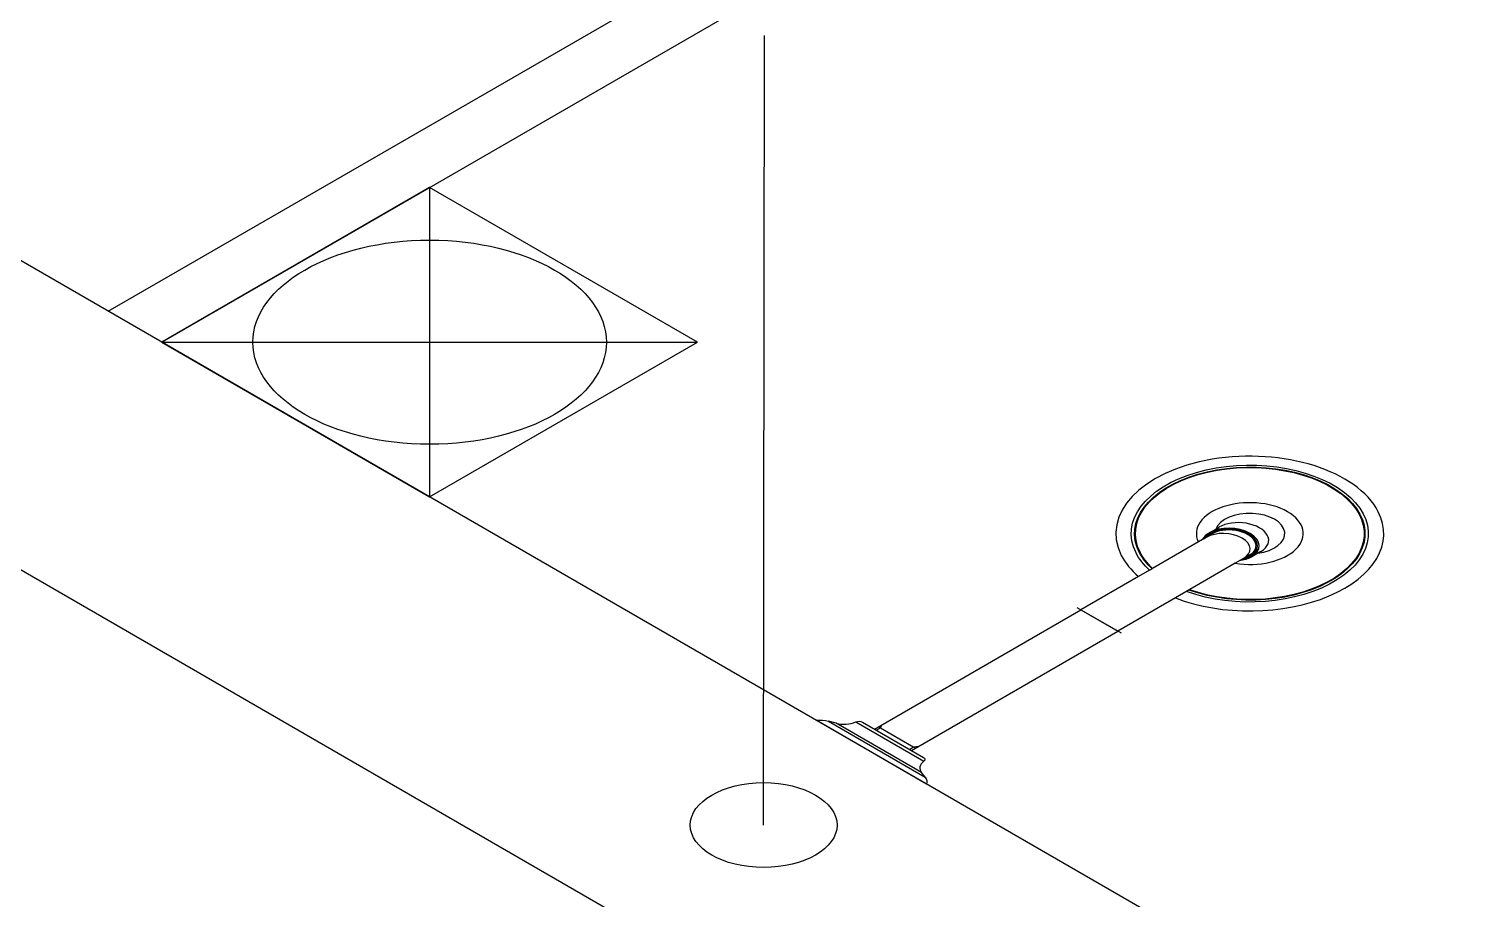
# Model space of a CAD drawing. Header units: millimetres. Extents: x 474.7 to 528.3, y 13.1 to 23.5.
# Drawn here: x 480.398 to 480.968, y 15.236 to 15.58 of the extents above; entities that cross this region are included whole.
import ezdxf

# ---------------------------------------------------------------- set-up
doc = ezdxf.new("R2010")
doc.units = ezdxf.units.MM
doc.header["$LTSCALE"] = 2.5
doc.linetypes.add('DASHDOT', pattern=[1, 0.5, -0.25, 0, -0.25])
doc.linetypes.add('HIDDEN2', pattern=[0.1875, 0.125, -0.0625])
for name, color, linetype in [('EIXO', 253, 'Continuous'), ('I-AGUA FRIA', 5, 'Continuous'), ('I-ARQ', 8, 'Continuous')]:
    doc.layers.add(name, color=color, linetype=linetype)

# ---------------------------------------------------------------- blocks, each defined once
blk = doc.blocks.new('*U13')
at = {"color": 8, "extrusion": (0, 0.816497, 0.57735)}
blk.add_circle((0.00115, -4.25672, -3.01032), 0.02909, dxfattribs=at)
at = {"layer": 'EIXO', "linetype": 'HIDDEN2'}
blk.add_line((-0.00115, -0.0003, -2.96532), (0, 0.96404), dxfattribs=at)

msp = doc.modelspace()

# ---------------------------------------------------------------- linework, layer by layer
at = {"layer": 'I-ARQ', "extrusion": (0, 0.816497, 0.57735)}
for p, q in [((483.31099, 13.80495, 12.38416), (479.10724, 16.23199, 8.95182)), ((483.20493, 13.74371, 12.47077), (479.00118, 16.17075, 9.03842)), ((480.42953, 15.46856, 10.03146), (481.28513, 15.96254, 9.33287)), ((480.45075, 15.45632, 10.04878), (481.30635, 15.9503, 9.35019)), ((480.55681, 15.51755, 9.96218), (480.45075, 15.45632, 10.04878)), ((480.66288, 15.45632, 10.04878), (480.55681, 15.51755, 9.96218)), ((480.55681, 15.51755, 9.96218), (480.55681, 15.39508, 10.13538)), ((480.45075, 15.45632, 10.04878), (480.55681, 15.39508, 10.13538)), ((480.45075, 15.45632, 10.04878), (480.66288, 15.45632, 10.04878)), ((480.55681, 15.39508, 10.13538), (480.66288, 15.45632, 10.04878))]:
    msp.add_line(p, q, dxfattribs=at)
at = {"layer": 'I-ARQ', "extrusion": (0, 0.816497, 0.57735), "elevation": 18.4217}
for points in [[(-480.8522, -0.5436, 0.700978), (-480.9326, -0.60264, 1), (-480.83078, -0.57277, 0.07613), (-480.83758, -0.55821)], [(-480.84199, -0.56263, -0.06962), (-480.83664, -0.57448, -5.480122), (-480.85661, -0.54801)], [(-480.87593, -0.56733, 3.836175), (-480.86131, -0.58195)], [(-480.88481, -0.5742, 1.802734), (-480.86818, -0.59083)], [(-480.71783, -0.45772, 0.280777), (-480.7256, -0.45858)], [(-480.7256, -0.45858, -0.377188), (-480.72824, -0.45841), (-480.7524, -0.43425, -0.377188), (-480.75257, -0.43161)], [(-480.75257, -0.43161, 0.280777), (-480.7517, -0.42384)]]:
    msp.add_lwpolyline(points, format="xyb", dxfattribs=at)
at = {"layer": 'I-ARQ', "ltscale": 0.06322, "extrusion": (0, 0.816497, 0.57735), "elevation": 18.4217}
for points in [[(-480.84199, -0.56263), (-480.84296, -0.56359, -0.067971), (-480.83791, -0.57486, -5.429636), (-480.85757, -0.54897)], [(-480.86131, -0.58195), (-480.84319, -0.56383, -0.067551), (-480.83822, -0.57495, -5.416932), (-480.85781, -0.54921)]]:
    msp.add_lwpolyline(points, format="xyb", dxfattribs=at)
for points in [[(-480.86802, -0.58866), (-480.86131, -0.58195)], [(-480.87593, -0.56733), (-480.8522, -0.5436)], [(-480.88264, -0.57404), (-480.87593, -0.56733)], [(-480.83758, -0.55821), (-480.81477, -0.5354)], [(-480.84199, -0.56263), (-480.83758, -0.55821)], [(-480.8522, -0.5436), (-480.82939, -0.52079)]]:
    msp.add_lwpolyline(points, dxfattribs=at)
at = {"layer": 'I-ARQ', "ltscale": 0.067121, "extrusion": (0, 0.816497, 0.57735), "elevation": 18.4217}
for points in [[(-480.86566, -0.58831), (-480.86818, -0.59083)], [(-480.86818, -0.59083), (-480.86946, -0.59211)]]:
    msp.add_lwpolyline(points, dxfattribs=at)
at = {"layer": 'I-ARQ', "ltscale": 0.067122, "extrusion": (0, 0.816497, 0.57735), "elevation": 18.4217}
msp.add_lwpolyline([(-480.8861, -0.57548), (-480.88222, -0.5716, -0.128945), (-480.87755, -0.56895)], format="xyb", dxfattribs=at)
at = {"layer": 'I-ARQ', "extrusion": (0, 0.816497, 0.57735), "elevation": 18.4217}
for points in [[(-480.73301, -0.45364), (-480.81477, -0.5354)], [(-480.74763, -0.43902), (-480.82939, -0.52079)]]:
    msp.add_lwpolyline(points, dxfattribs=at)
at = {"layer": 'I-ARQ', "linetype": 'DASHDOT', "ltscale": 0.30975, "extrusion": (0, 0.816497, 0.57735), "elevation": 18.4217}
msp.add_lwpolyline([(-480.83085, -0.51932), (-480.81331, -0.53687)], dxfattribs=at)
at = {"layer": 'I-ARQ', "ltscale": 0.258125, "extrusion": (0, 0.816497, 0.57735), "elevation": 18.4217}
msp.add_lwpolyline([(-480.81477, -0.5354), (-480.82939, -0.52079)], dxfattribs=at)
at = {"layer": 'I-ARQ', "ltscale": 0.200747, "extrusion": (0, 0.816497, 0.57735), "elevation": 18.4217}
msp.add_lwpolyline([(-480.75313, -0.42078, -0.164371), (-480.75366, -0.416), (-480.70998, -0.45968, -0.164371), (-480.71476, -0.45915)], format="xyb", dxfattribs=at)
at = {"layer": 'I-ARQ', "extrusion": (0, 0.816497, 0.57735), "elevation": 18.4217}
msp.add_lwpolyline([(-480.71476, -0.45915), (-480.75313, -0.42078), (-480.7517, -0.42384), (-480.71783, -0.45772)], close=True, dxfattribs=at)
at = {"layer": 'I-ARQ', "ltscale": 0.352288, "extrusion": (0, 0.816497, 0.57735), "elevation": 18.4217}
msp.add_lwpolyline([(-480.7256, -0.45858), (-480.75257, -0.43161)], dxfattribs=at)
at = {"layer": 'I-ARQ', "ltscale": 0.025813, "extrusion": (0, 0.816497, 0.57735), "elevation": 18.4217}
msp.add_lwpolyline([(-480.73538, -0.45456), (-480.73592, -0.45655)], dxfattribs=at)
at = {"layer": 'I-ARQ', "ltscale": 0.029062, "extrusion": (0, 0.816497, 0.57735), "elevation": 18.4217}
for points in [[(-480.73374, -0.45291), (-480.73538, -0.45456)], [(-480.74689, -0.43975), (-480.74854, -0.4414), (-480.75054, -0.44194)]]:
    msp.add_lwpolyline(points, dxfattribs=at)
at = {"layer": 'I-ARQ', "ltscale": 0.242325, "extrusion": (0, 0.816497, 0.57735), "elevation": 18.4217}
msp.add_lwpolyline([(-480.73465, -0.45529), (-480.74927, -0.44067)], dxfattribs=at)
at = {"layer": 'I-ARQ', "ltscale": 0.218093, "extrusion": (0, 0.816497, 0.57735), "elevation": 18.4217}
msp.add_lwpolyline([(-480.73538, -0.45456), (-480.74774, -0.44221)], dxfattribs=at)
at = {"layer": 'I-ARQ', "extrusion": (0, 0.816497, 0.57735)}
msp.add_circle((-480.55681, -0.71891, 18.4217), 0.07, dxfattribs=at)
at = {"layer": 'I-ARQ', "extrusion": (-5.55112e-17, 0.816497, 0.57735)}
for centre, major_axis, start_param, end_param in [((480.87778, 15.37831, 10.1591), (0.00832, -0.0048, 0.00679), 1.070796, 3.141564), ((480.87386, 15.37604, 10.16231), (0.00796, -0.0046, 0.0065), 5.874594, 9.833369), ((480.87398, 15.37611, 10.16221), (0.00832, -0.0048, 0.00679), 6.283156, 9.424748), ((480.87778, 15.37831, 10.1591), (0.00832, -0.0048, 0.00679), 6.283156, 7.353981)]:
    msp.add_ellipse(centre, major_axis=major_axis, ratio=0.939693, start_param=start_param, end_param=end_param, dxfattribs=at)
at = {"layer": 'I-ARQ', "extrusion": (-1.11022e-16, 0.816497, 0.57735)}
msp.add_ellipse((480.87398, 15.37611, 10.16221), major_axis=(0.00832, -0.0048, 0.00679), ratio=0.942388, start_param=3.140774, end_param=3.638398, dxfattribs=at)
at = {"layer": 'I-ARQ', "extrusion": (-2.77556e-17, 0.816497, 0.57735)}
msp.add_ellipse((480.87386, 15.37604, 10.16231), major_axis=(0.00789, -0.00456, 0.00644), ratio=0.939693, start_param=5.895727, end_param=9.812236, dxfattribs=at)
at = {"layer": 'I-ARQ', "extrusion": (2.77556e-17, 0.816497, 0.57735)}
for centre, major_axis, start_param, end_param in [((480.87175, 15.37483, 10.16403), (-0.00731, 0.00422, -0.00597), 3.141593, 6.283185), ((480.87394, 15.37609, 10.16224), (0.00746, -0.00431, 0.00609), 3.141564, 3.341037), ((480.87434, 15.37632, 10.16191), (0.00746, -0.00431, 0.00609), 3.169992, 3.341037), ((480.87394, 15.37609, 10.16224), (0.00746, -0.00431, 0.00609), 1.070796, 3.141564), ((480.87394, 15.37609, 10.16224), (0.00746, -0.00431, 0.00609), 6.283156, 7.353981), ((480.87394, 15.37609, 10.16224), (0.00746, -0.00431, 0.00609), 6.083746, 6.283156), ((480.87434, 15.37632, 10.16191), (0.00746, -0.00431, 0.00609), 6.083746, 6.254788)]:
    msp.add_ellipse(centre, major_axis=major_axis, ratio=0.939693, start_param=start_param, end_param=end_param, dxfattribs=at)

# ---------------------------------------------------------------- block references
at = {"layer": 'I-AGUA FRIA'}
msp.add_blockref('*U13', (480.69026, 15.26548, 12.60067), dxfattribs=at)

doc.saveas('drawing.dxf')
